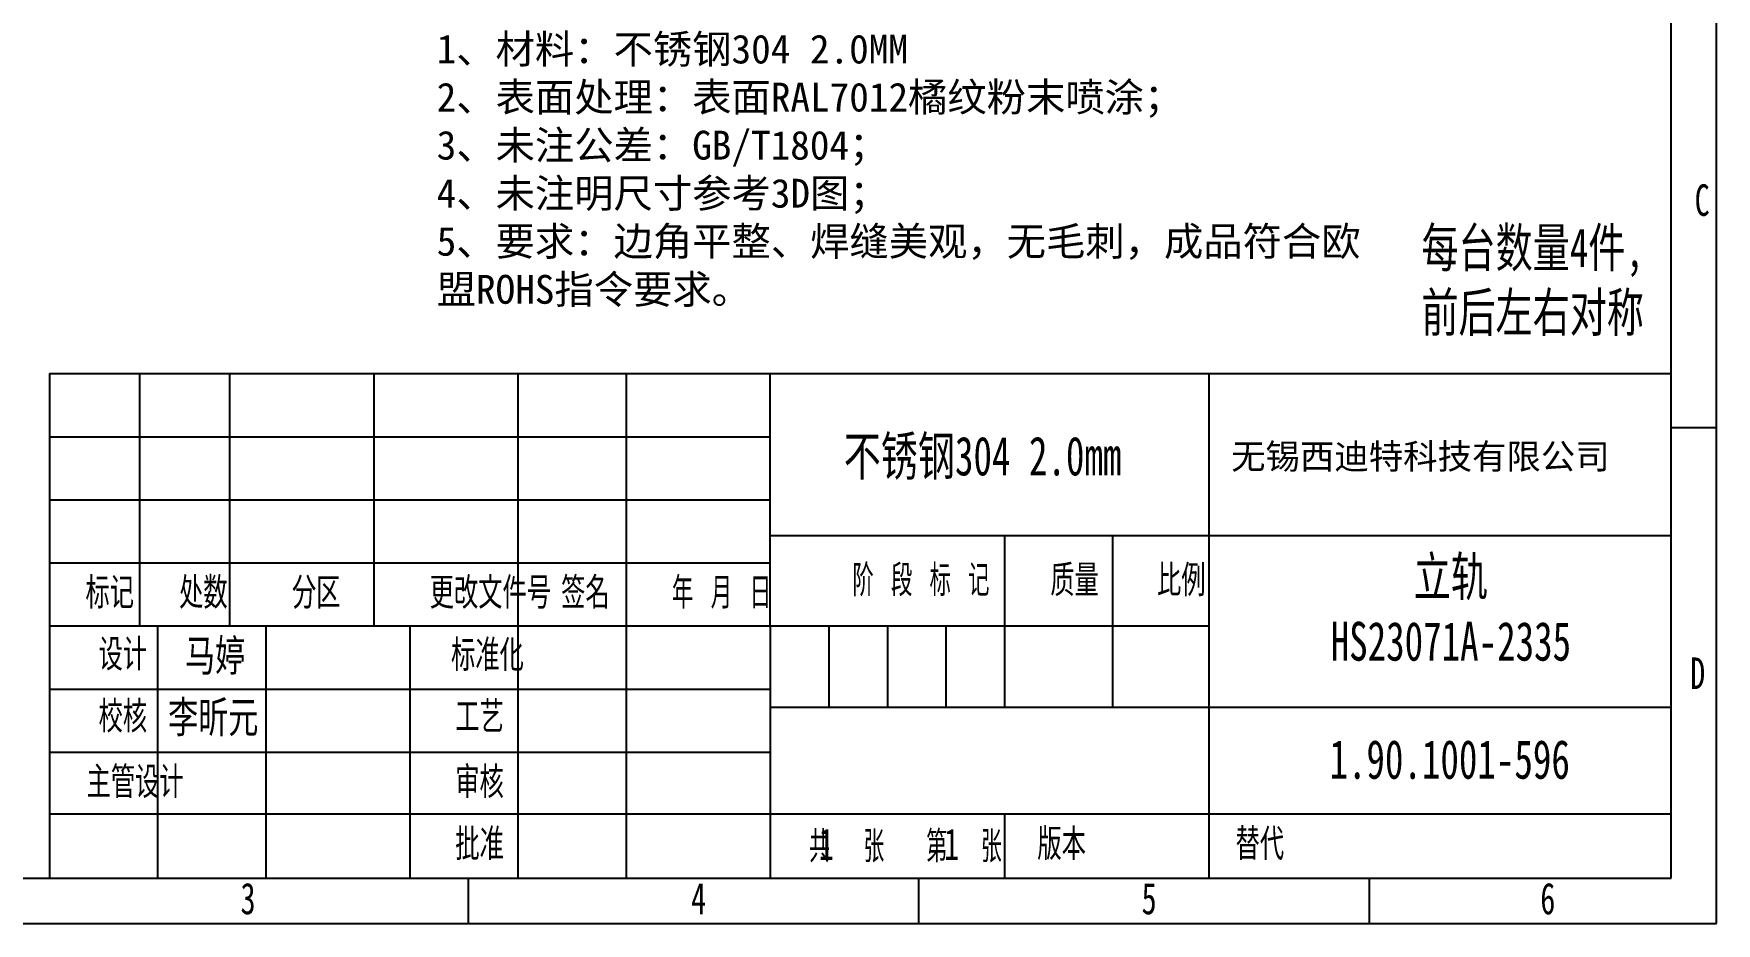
# Model space of a CAD drawing. Header units: millimetres. Extents: x -14348 to 6039, y -1826 to 2921.
# Drawn here: x -331 to 1355, y -1571 to -679 of the extents above; entities that cross this region are included whole.
import ezdxf

# ---------------------------------------------------------------- set-up
doc = ezdxf.new("R2010")
doc.units = ezdxf.units.MM
doc.layers.add('图框', color=7, linetype='Continuous')
doc.layers.add('文字层', color=3, linetype='Continuous', lineweight=25)
doc.styles.add('SLDTEXTSTYLE0', font='TXT', dxfattribs={"width": 0.7, "bigfont": 'bigfont'})
doc.styles.add('SLDTEXTSTYLE1', font='TXT', dxfattribs={"width": 0.6, "bigfont": 'bigfont'})
doc.styles.add('SLDTEXTSTYLE2', font='TXT', dxfattribs={"width": 0.614286, "bigfont": 'bigfont'})
doc.styles.add('SLDTEXTSTYLE3', font='TXT', dxfattribs={"width": 0.62, "bigfont": 'bigfont'})
doc.styles.add('SLDTEXTSTYLE5', font='TXT', dxfattribs={"width": 0.7})

msp = doc.modelspace()

# ---------------------------------------------------------------- linework, layer by layer
at = {"layer": '图框'}
for p, q in [((1354.583, -1570.616), (1354.583, 325.218)), ((1354.583, -1074.088), (1309.444, -1074.088)), ((-315.556, -1083.116), (406.666, -1083.116)), ((-315.556, -1146.31), (406.666, -1146.31)), ((465.346, -1272.699), (465.346, -1353.949)), ((524.027, -1272.699), (524.027, -1353.949)), ((582.708, -1272.699), (582.708, -1353.949)), ((555.624, -1570.616), (555.624, -1525.477)), ((1007.013, -1570.616), (1007.013, -1525.477)), ((-1326.667, -1570.616), (1354.583, -1570.616))]:
    msp.add_line(p, q, dxfattribs=at)
at = {"layer": '图框', "linetype": 'Continuous', "lineweight": 25}
msp.add_line((1309.444, -1525.477), (1309.444, 280.079), dxfattribs=at)
at = {"layer": '图框', "lineweight": 25}
for p, q in [((-315.556, -1019.921), (-315.556, -1525.477)), ((-315.556, -1019.921), (1309.444, -1019.921)), ((-225.279, -1019.921), (-225.279, -1272.699)), ((-135.001, -1019.921), (-135.001, -1272.699)), ((9.444, -1019.921), (9.444, -1272.699)), ((153.888, -1019.921), (153.888, -1525.477)), ((262.221, -1019.921), (262.221, -1525.477)), ((406.378, -1019.45), (406.708, -1525.477)), ((846.246, -1019.921), (846.246, -1525.477)), ((406.484, -1181.95), (1309.262, -1181.95)), ((641.388, -1181.797), (641.388, -1353.325)), ((749.721, -1182.421), (749.721, -1353.949)), ((-315.556, -1209.505), (406.666, -1209.505)), ((-315.556, -1272.699), (406.666, -1272.699)), ((-207.223, -1272.699), (-207.223, -1525.477)), ((-98.89, -1272.699), (-98.89, -1525.477)), ((45.555, -1272.699), (45.555, -1525.477)), ((406.803, -1272.699), (846.246, -1272.699)), ((-315.556, -1335.894), (406.666, -1335.894)), ((406.666, -1353.949), (1309.444, -1353.949)), ((-315.556, -1399.088), (406.666, -1399.088)), ((-315.556, -1460.783), (406.666, -1460.783)), ((406.666, -1460.783), (1309.444, -1460.783)), ((641.388, -1460.783), (641.388, -1525.477)), ((-1100.973, -1525.477), (1309.444, -1525.477)), ((104.235, -1570.616), (104.235, -1525.477))]:
    msp.add_line(p, q, dxfattribs=at)

# ---------------------------------------------------------------- texts
at = {"layer": '图框'}
for s, insert, char_height, attachment_point, style in [('C', (1340.384, -830.283), 31.597, 2, 'SLDTEXTSTYLE5'), ('{\\fSimSun|b0|i0|c134|p2;不锈钢304 2.0mm}', (619.397, -1082.97), 38.90865, 2, 'SLDTEXTSTYLE0'), ('阶 段 标 记', (557.643, -1211.261), 31.5972, 2, 'SLDTEXTSTYLE2'), ('质量', (711.553, -1211.261), 31.5972, 2, 'SLDTEXTSTYLE0'), ('比例', (818.507, -1211.261), 31.5972, 2, 'SLDTEXTSTYLE0'), ('标记', (-255.094, -1223.794), 31.5972, 2, 'SLDTEXTSTYLE0'), ('处数', (-161.297, -1223.794), 31.5972, 2, 'SLDTEXTSTYLE0'), ('分区', (-48.256, -1223.794), 31.5972, 2, 'SLDTEXTSTYLE0'), ('更改文件号', (126.234, -1223.794), 31.5972, 2, 'SLDTEXTSTYLE0'), ('签名', (221.384, -1223.794), 31.5972, 2, 'SLDTEXTSTYLE0'), ('年 月 日', (357.816, -1223.794), 31.5972, 2, 'SLDTEXTSTYLE3'), ('设计', (-242.007, -1285.716), 31.5972, 2, 'SLDTEXTSTYLE0'), ('{\\fSimSun|b0|i0|c134|p2;马婷}', (-149.535, -1286.504), 31.59722, 2, 'SLDTEXTSTYLE0'), ('标准化', (123.312, -1286.316), 31.5972, 2, 'SLDTEXTSTYLE0'), ('D', (1335.892, -1304.242), 31.597, 2, 'SLDTEXTSTYLE5'), ('校核', (-242.007, -1347.819), 31.5972, 2, 'SLDTEXTSTYLE0'), ('工艺', (115.391, -1348.148), 31.5972, 2, 'SLDTEXTSTYLE0'), ('主管设计', (-229.737, -1413.539), 31.5972, 2, 'SLDTEXTSTYLE0'), ('审核', (115.391, -1413.539), 31.5972, 2, 'SLDTEXTSTYLE0'), ('批准', (115.413, -1475.617), 31.5972, 2, 'SLDTEXTSTYLE0'), ('共  张', (483.233, -1477.974), 31.5972, 2, 'SLDTEXTSTYLE1'), ('1', (455.349, -1475.54), 31.597, 1, 'SLDTEXTSTYLE5'), ('第  张', (600.842, -1477.974), 31.5972, 2, 'SLDTEXTSTYLE1'), ('1', (580.857, -1475.54), 31.597, 1, 'SLDTEXTSTYLE5'), ('版本', (698.614, -1475.54), 31.5972, 2, 'SLDTEXTSTYLE0'), ('替代', (872.866, -1475.54), 31.5972, 1, 'SLDTEXTSTYLE0'), ('3', (-116.544, -1529.936), 31.597, 2, 'SLDTEXTSTYLE5'), ('4', (334.845, -1529.936), 31.597, 2, 'SLDTEXTSTYLE5'), ('5', (786.234, -1529.936), 31.597, 2, 'SLDTEXTSTYLE5'), ('6', (1185.735, -1529.936), 31.597, 2, 'SLDTEXTSTYLE5')]:
    msp.add_mtext(s, dxfattribs=dict(at, insert=insert, char_height=char_height, attachment_point=attachment_point, style=style))
at = {"layer": '图框', "attachment_point": 2, "style": 'SLDTEXTSTYLE0'}
for s, insert, char_height, width in [('{\\fSimSun|b0|i0|c134|p2;每台数量4件,前后左右对称}', (1170.567, -874.188), 38.90865, 251.21074), ('{\\fSimSun|b0|i0|c134|p2;立轨HS23071A-2335}', (1088.603, -1203.692), 38.90865, 251.21074), ('{\\fSimSun|b0|i0|c134|p2;李昕元}', (-151.388, -1348.241), 31.59722, 121.95864), ('{\\fSimSun|b0|i0|c134|p2;1.90.1001-596}', (1087.39, -1386.876), 38.90865, 251.21074)]:
    msp.add_mtext(s, dxfattribs=dict(at, insert=insert, char_height=char_height, width=width))
at = {"layer": '文字层', "attachment_point": 1}
for s, width, insert, char_height in [('{\\fSimSun|b0|i0|c134|p2;工艺要求：}\\P1{\\fSimSun|b0|i0|c134|p2;、材料：不锈钢304 2.0MM}\\P2{\\fSimSun|b0|i0|c134|p2;、表面处理：表面RAL7012橘纹粉末喷涂；}\\P3{\\fSimSun|b0|i0|c134|p2;、未注公差：}GB/T1804{\\fSimSun|b0|i0|c134|p2;；}\\P4{\\fSimSun|b0|i0|c134|p2;、未注明尺寸参考}3D{\\fSimSun|b0|i0|c134|p2;图；}\\P5{\\fSimSun|b0|i0|c134|p2;、要求：边角平整、焊缝美观，无毛刺，成品符合欧盟ROHS指令要求。}', 961.57115, (72.44, -632.165), 28.88057), ('{\\fSimSun|b0|i0|c134|p2;无锡西迪特科技有限公司}', 630.36108, (868.413, -1090.227), 25.27778)]:
    msp.add_mtext_dynamic_manual_height_columns(s, width=width, gutter_width=17.5, heights=[0], dxfattribs=dict(at, insert=insert, char_height=char_height))

doc.saveas('drawing.dxf')
